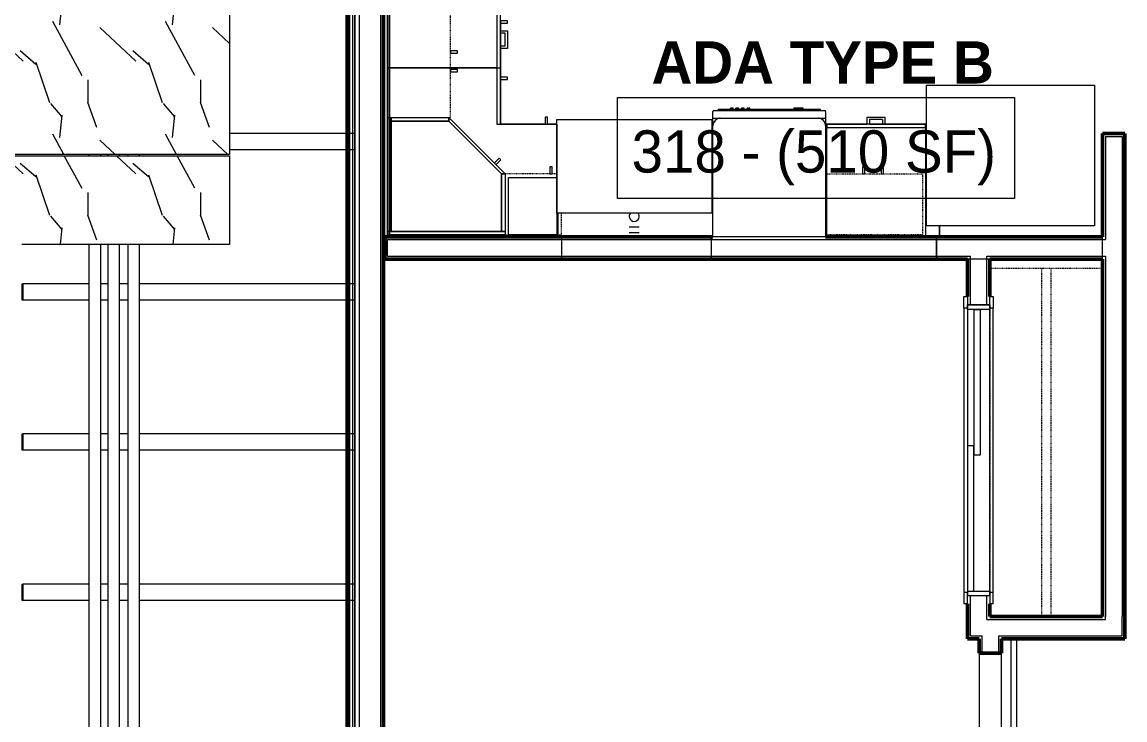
# Model space of a CAD drawing. Header units: inches. Extents: x -4218 to -1830, y 9767 to 12426.
# Drawn here: x -3479.5 to -3244.7, y 10548.6 to 10697.3 of the extents above; entities that cross this region are included whole.
import ezdxf

# ---------------------------------------------------------------- set-up
doc = ezdxf.new("R2010")
doc.units = ezdxf.units.IN
doc.header["$MEASUREMENT"] = 0
doc.linetypes.add('Dash', pattern=[0.25, 0.125, -0.125])
for name, color, linetype, lineweight in [('0-1', 7, 'Continuous', 5), ('0-2', 10, 'Continuous', 9), ('A-AREA-IDEN', 2, 'Continuous', 9), ('A-CLNG-2', 10, 'Continuous', 9), ('A-CLNG-PATT-1', 9, 'Continuous', 13), ('A-DETL-MBND', 5, 'Continuous', 9), ('A-DOOR-1', 10, 'Continuous', 9), ('A-DOOR-4', 7, 'Continuous', 50), ('A-DOOR-FRAM-1', 10, 'Continuous', 9), ('A-ROOF-1', 132, 'Continuous', 9), ('A-WALL-1', 7, 'Continuous', 50), ('A-WALL-2', 250, 'Continuous', 13), ('A-WALL-3', 10, 'Continuous', 9), ('A-WALL-4', 252, 'Continuous', 9), ('A-WALL-5', 253, 'Continuous', 9), ('A-WALL-6', 254, 'Continuous', 9), ('A-WALL-7', 113, 'Continuous', 9), ('I-WALL-1', 7, 'Continuous', 50), ('I-WALL-3', 252, 'Continuous', 9), ('P-PIPE-1', 10, 'Continuous', 9), ('P-SANR-FIXT-1', 10, 'Continuous', 9), ('P-SANR-FIXT-2', 252, 'Continuous', 9), ('Q-CASE', 31, 'Continuous', 9), ('Q-CASE-1', 253, 'Continuous', 9), ('Q-CASE-2', 252, 'Continuous', 9), ('Q-CASE-3', 10, 'Continuous', 9), ('Q-CASE-4', 252, 'Dash', 9), ('Q-CASE-5', 253, 'Dash', 9), ('Q-CASE-6', 254, 'Continuous', 9), ('Q-CASE-HDLN-1', 10, 'Dash', 9), ('Q-CASE-HDLN-2', 252, 'Dash', 9), ('Q-SPCQ-1', 10, 'Continuous', 9), ('S-BEAM', 12, 'Continuous', 9)]:
    doc.layers.add(name, color=color, linetype=linetype, lineweight=lineweight)
doc.styles.add('Century Gothic', font='ufonts.com_century-gothic.ttf', dxfattribs={"height": 9})
doc.styles.add('Century Gothic_B', font='GOTHICB.TTF', dxfattribs={"height": 9})

# ---------------------------------------------------------------- blocks, each defined once
blk = doc.blocks.new('SLIDING - FLUSH - 5-0 x 6-8-3203585-BACKGROUND - RCP - 3RD FLOOR')
at = {"layer": 'A-DOOR-1'}
for p, q in [((-32.75, 2.25), (-32.75, 3)), ((-30.25, 3), (-32.75, 3)), ((30.25, 3), (-30.25, 3)), ((-30.25, 3), (-30.25, 2.25)), ((30.25, 2.25), (30.25, 3)), ((30.25, 3), (32.75, 3)), ((32.75, 3), (32.75, 2.25)), ((-32.75, 2.25), (-30.25, 2.25)), ((1, 2.25), (-30, 2.25)), ((-30, 2.25), (-30, 0.88)), ((-30, 0.88), (1, 0.88)), ((30, 0.88), (-1, 0.88)), ((-1, 0.88), (-1, -0.5)), ((1, 2.25), (1, 0.88)), ((30, 0.88), (30, -0.5)), ((32.75, 2.25), (30.25, 2.25)), ((-1, -0.5), (30, -0.5)), ((-32.75, -3.25), (-32.75, -2.5)), ((-30.25, -2.5), (-32.75, -2.5)), ((-32.75, -3.25), (-30.25, -3.25)), ((-30.25, -2.5), (-30.25, -3.25)), ((-30.25, -3.25), (30.25, -3.25)), ((30.25, -2.5), (32.75, -2.5)), ((30.25, -3.25), (30.25, -2.5)), ((32.75, -3.25), (30.25, -3.25)), ((32.75, -2.5), (32.75, -3.25))]:
    blk.add_line(p, q, dxfattribs=at)
at = {"layer": 'A-DOOR-FRAM-1'}
for p, q in [((-30, 2.25), (-31, 2.25)), ((-31, -2.5), (-31, 2.25)), ((-30, 2.25), (-30, -2.5)), ((30, 2.25), (1, 2.25)), ((30, -2.5), (30, 2.25)), ((30, 2.25), (31, 2.25)), ((31, 2.25), (31, -2.5)), ((-31, -2.5), (-30, -2.5)), ((-30, -2.5), (30, -2.5)), ((31, -2.5), (30, -2.5))]:
    blk.add_line(p, q, dxfattribs=at)
blk = doc.blocks.new('Refrigerator_-_Side-by-Side_6047 - 36_ X 30_-1372843-BACKGROUND - RCP - 3RD FLOOR')
at = {"layer": 'Q-SPCQ-1'}
for p, q in [((-17.88, 15.58), (17.87, 15.58)), ((-17.88, -14.42), (-17.88, 15.58)), ((17.87, 15.58), (17.87, -14.42)), ((17.87, -14.42), (-17.88, -14.42))]:
    blk.add_line(p, q, dxfattribs=at)
blk = doc.blocks.new('Dishwasher_15404 - 34_ counter-547918-BACKGROUND - RCP - 3RD FLOOR')
at = {"layer": 'Q-SPCQ-1'}
for p, q in [((0, 24), (23.68, 24)), ((0, 0), (0, 24)), ((23.68, 24), (25.25, 24)), ((25.25, 24), (26.68, 24)), ((25.25, 24), (25.25, 22.43)), ((26.87, 23.8), (26.87, 0.2)), ((25.25, 22.43), (25.25, 1.57)), ((26.87, 22.91), (27.12, 22.91)), ((27.12, 21.39), (27.12, 22.91)), ((27.12, 20.19), (27.12, 21.39)), ((27.12, 20.28), (27.37, 20.28)), ((27.12, 3.81), (27.12, 20.19)), ((27.12, 19.69), (27.37, 19.69)), ((27.12, 19.1), (27.37, 19.1)), ((27.37, 19.69), (27.37, 20.28)), ((27.37, 18.51), (27.37, 19.1)), ((27.12, 18.51), (27.37, 18.51)), ((27.12, 17.92), (27.37, 17.92)), ((27.12, 17.33), (27.37, 17.33)), ((27.12, 16.74), (27.37, 16.74)), ((27.37, 17.33), (27.37, 17.92)), ((27.37, 16.15), (27.37, 16.74)), ((27.12, 16.15), (27.37, 16.15)), ((27.37, 6.79), (27.12, 6.79)), ((27.12, 4.82), (27.37, 4.82)), ((27.37, 5.81), (27.37, 6.79)), ((27.37, 4.82), (27.37, 5.81)), ((27.12, 2.61), (27.12, 3.81)), ((27.12, 1.09), (27.12, 2.61)), ((23.68, 0), (0, 0)), ((25.25, 1.57), (25.25, 0)), ((26.87, 1.09), (27.12, 1.09)), ((25.25, 0), (23.68, 0)), ((26.68, 0), (25.25, 0))]:
    blk.add_line(p, q, dxfattribs=at)
for centre, radius, start, end in [((23.68, 22.43), 1.57, 360, 90), ((23.68, 22.43), 1.57, 32.077, 42.3359), ((26.68, 23.8), 0.197, 360, 90), ((23.68, 22.43), 1.57, 17.8182, 27.5266), ((23.68, 22.43), 1.57, 360, 13.6425), ((23.68, 1.57), 1.57, 270, 360), ((23.68, 1.57), 1.57, 317.6641, 327.923), ((23.68, 1.57), 1.57, 332.4734, 342.1818), ((23.68, 1.57), 1.57, 346.3575, 360), ((26.68, 0.2), 0.197, 270, 360), ((26.68, 0.2), 0.197, 270, 345)]:
    blk.add_arc(centre, radius, start, end, dxfattribs=at)
blk = doc.blocks.new('BARN - FLUSH - 3-0 x 7-0 BARN DOOR-V65-BACKGROUND - RCP - 3RD FLOOR')
at = {"layer": 'A-DOOR-1'}
for p, q in [((-57, -4.32), (-60, -4.32)), ((-60, -4.32), (-60, -4.95)), ((-57, -5.82), (-57, -4.07)), ((-57, -4.07), (-21, -4.07)), ((-21, -4.07), (-21, -5.82)), ((21, -4.32), (-21, -4.32)), ((21, -4.95), (21, -4.32)), ((-60, -4.95), (-60, -5.57)), ((-60, -5.57), (-57, -5.57)), ((-21, -5.82), (-57, -5.82)), ((-21, -5.57), (21, -5.57)), ((21, -5.57), (21, -4.95))]:
    blk.add_line(p, q, dxfattribs=at)
at = {"layer": 'A-DOOR-4'}
for p, q in [((-56, -6), (-56, -5.82)), ((-54.5, -6), (-56, -6)), ((-54.5, -5.82), (-54.5, -6)), ((-23.5, -6), (-23.5, -5.82)), ((-22, -6), (-23.5, -6)), ((-22, -5.82), (-22, -6))]:
    blk.add_line(p, q, dxfattribs=at)
blk = doc.blocks.new('OD_CW_Closet - OD_CW_Closet-2508933-BACKGROUND - RCP - 3RD FLOOR')
at = {"layer": 'Q-CASE-HDLN-1'}
for p, q in [((0.74, 24), (0.74, 0)), ((0.74, 13), (74.9, 13)), ((0.74, 11), (74.9, 11)), ((0.74, 0), (6.74, 0)), ((9.24, 0), (69.74, 0)), ((72.24, 0), (74.9, 0))]:
    blk.add_line(p, q, dxfattribs=at)
at = {"layer": 'Q-CASE-HDLN-2'}
for p, q in [((74.9, 24), (0.74, 24)), ((74.9, 0), (74.9, 24))]:
    blk.add_line(p, q, dxfattribs=at)
blk = doc.blocks.new('Single Door 1 Drawer 211 - 211 Base Cabinet Single Door1 Drawer 12_-2706434-BACKGROUND - RCP - 3RD FLOOR')
at = {"layer": 'Q-CASE-3'}
for p, q in [((-11.26, -23.25), (-11.26, 0)), ((-11.26, 0), (0.74, 0)), ((0.74, 0), (0.74, -23.25)), ((-11.26, -23.25), (-11.26, -24)), ((0.74, -23.25), (-11.26, -23.25)), ((0.74, -24), (0.74, -23.25)), ((-11.26, -24), (0.74, -24)), ((-6.64, -24), (-7.14, -24)), ((-7.14, -25.5), (-7.14, -24)), ((-3.39, -25.5), (-7.14, -25.5)), ((-6.64, -25), (-6.64, -24)), ((-6.64, -25), (-3.89, -25)), ((-3.89, -25), (-3.89, -24)), ((-3.89, -24), (-3.39, -24)), ((-3.39, -24), (-3.39, -25.5)), ((-1.27, -24), (-1.76, -24)), ((-1.76, -24), (-1.76, -25.5)), ((-1.76, -25.5), (-1.27, -25.5)), ((-1.27, -25.5), (-1.27, -24))]:
    blk.add_line(p, q, dxfattribs=at)
blk = doc.blocks.new('Base Cabinet Corner 197 - Base Cabinet Corner 197-2565125-BACKGROUND - RCP - 3RD FLOOR')
at = {"layer": 'Q-CASE-3'}
for p, q in [((-23.26, 0), (12.74, 0)), ((-23.26, -36), (-23.26, 0)), ((12.74, 0), (12.74, -24)), ((0.74, -23.25), (0.74, -36)), ((12.74, -23.25), (0.74, -23.25)), ((0.74, -23.25), (0.74, -24)), ((0.74, -24), (0.74, -36)), ((12.74, -24), (0.74, -24)), ((10.73, -24), (10.24, -24)), ((10.24, -24), (10.24, -25.5)), ((10.24, -25.5), (10.73, -25.5)), ((10.73, -25.5), (10.73, -24)), ((2.23, -33.51), (0.73, -33.51)), ((0.73, -33.51), (0.73, -34)), ((0.73, -34), (2.23, -34)), ((2.23, -34), (2.23, -33.51)), ((0.74, -36), (-23.26, -36))]:
    blk.add_line(p, q, dxfattribs=at)
blk = doc.blocks.new('Base Cabinet 3 Drawer 230 - Base Cabinet 3 Drawer 230 21_-2554957-BACKGROUND - RCP - 3RD FLOOR')
at = {"layer": 'Q-CASE-3'}
for p, q in [((-9.76, -23.25), (-9.76, 0)), ((-9.76, 0), (11.24, 0)), ((11.24, 0), (11.24, -23.25)), ((-9.76, -23.25), (-9.76, -24)), ((11.24, -23.25), (-9.76, -23.25)), ((11.24, -24), (11.24, -23.25)), ((-9.76, -24), (11.24, -24)), ((-0.64, -24), (-1.14, -24)), ((-1.14, -25.5), (-1.14, -24)), ((2.61, -25.5), (-1.14, -25.5)), ((-0.64, -25), (-0.64, -24)), ((-0.64, -25), (2.11, -25)), ((2.11, -25), (2.11, -24)), ((2.11, -24), (2.61, -24)), ((2.61, -24), (2.61, -25.5))]:
    blk.add_line(p, q, dxfattribs=at)
blk = doc.blocks.new('308 - 308 x 24_-V98-BACKGROUND - RCP - 3RD FLOOR')
at = {"layer": 'Q-CASE'}
for p, q in [((0, -25.19), (-12, -13.19)), ((-12, -13.19), (-11.25, -13.19)), ((-11.25, -13.19), (0, -24.44)), ((0, -24.44), (0, -25.19))]:
    blk.add_line(p, q, dxfattribs=at)
at = {"layer": 'Q-CASE-1'}
for p, q in [((-12, -0.19), (10.32, -0.19)), ((10.37, -0.19), (12.62, -0.19)), ((12.62, -0.94), (13, -0.94)), ((13, -0.94), (12.62, -0.94)), ((13, -0.19), (13, -0.94)), ((13, -0.94), (13, -25.19)), ((13, -25.19), (12.62, -25.19))]:
    blk.add_line(p, q, dxfattribs=at)
at = {"layer": 'Q-CASE-2'}
for p, q in [((-12, -0.94), (-12, -0.19)), ((-12, -3.31), (-12, -0.94)), ((-12, -0.94), (-11.25, -0.94)), ((12.62, -0.94), (-12, -0.94)), ((-11.25, -3.2), (-11.25, -0.94)), ((-11.25, -0.94), (12.25, -0.94)), ((-11.25, -0.94), (-11.25, -3.2)), ((12.25, -0.94), (12.25, -24.44)), ((12.25, -25.19), (12.25, -0.94)), ((12.25, -0.94), (12.62, -0.94)), ((-12, -13.19), (-12, -3.33)), ((-11.25, -13.19), (-11.25, -3.27)), ((-11.25, -3.27), (-11.25, -13.19)), ((-11.25, -13.19), (-12, -13.19)), ((0, -24.44), (-11.25, -13.19)), ((-10.05, -15.14), (-11.11, -16.2)), ((-11.11, -16.2), (-10.76, -16.55)), ((-10.76, -16.55), (-9.7, -15.49)), ((12.25, -24.44), (0, -24.44)), ((0, -25.19), (0, -24.44)), ((0, -24.44), (12.25, -24.44)), ((12.25, -25.19), (0, -25.19)), ((12.25, -24.44), (12.25, -25.19)), ((12.62, -25.19), (12.25, -25.19))]:
    blk.add_line(p, q, dxfattribs=at)
at = {"layer": 'Q-CASE-6'}
blk.add_line((12.62, -0.19), (13, -0.19), dxfattribs=at)
blk = doc.blocks.new('300 Series Wall Hung Cabinet_301 - 12_ x 24_-2732593-BACKGROUND - RCP - 3RD FLOOR')
at = {"layer": 'Q-CASE-1'}
blk.add_line((-5.25, -0.19), (5.25, -0.19), dxfattribs=at)
at = {"layer": 'Q-CASE-2'}
for p, q in [((-5.25, -4.87), (-5.25, -0.19)), ((5.25, -0.19), (5.25, -3.41)), ((5.25, -3.44), (5.25, -12.44)), ((5.25, -12.44), (-5, -12.44)), ((-3.51, -13.19), (-4, -13.19)), ((-4, -13.19), (-4, -14.69)), ((-3.51, -14.69), (-3.51, -13.19)), ((-4, -14.69), (-3.51, -14.69))]:
    blk.add_line(p, q, dxfattribs=at)
at = {"layer": 'Q-CASE-4'}
for p, q in [((-6, -0.19), (-6, -4.87)), ((6, -3.31), (6, -0.19)), ((6, -13.19), (6, -3.33)), ((-5, -13.19), (6, -13.19))]:
    blk.add_line(p, q, dxfattribs=at)
at = {"layer": 'Q-CASE-5'}
blk.add_line((6, -0.19), (-6, -0.19), dxfattribs=at)
blk = doc.blocks.new('kitchen_faucet_14143 - kitchen_faucet_14143-V99-BACKGROUND - RCP - 3RD FLOOR')
at = {"layer": 'P-SANR-FIXT-2'}
for p, q in [((2.26, -1.08), (2.26, 1.08)), ((2.34, 1.08), (2.34, -1.08)), ((3.44, 0.77), (3.44, 1.08)), ((3.44, -1.08), (3.44, 0.77))]:
    blk.add_line(p, q, dxfattribs=at)
for start, end in [(0, 130.3805), (285.1305, 360), (229.6195, 285)]:
    blk.add_arc((0, 0), 1.08, start, end, dxfattribs=at)
blk = doc.blocks.new('Stainless Steel Farmhous Kitchen Sink - Stainless Steel Farmhous Kitchen Sink-2443921-BACKGROUND - RCP - 3RD FLOOR')
at = {"layer": 'P-SANR-FIXT-1'}
for p, q in [((-33, -22.2), (-33, -2.25)), ((-33, -2.25), (0, -2.25)), ((0, -2.25), (0, -22.2)), ((0, -22.2), (-33, -22.2))]:
    blk.add_line(p, q, dxfattribs=at)
blk = doc.blocks.new('300 Series Wall Hung Cabinet_302 - 24_ X 24_-V73-BACKGROUND - RCP - 3RD FLOOR')
at = {"layer": 'Q-CASE-2'}
for p, q in [((-1.76, -13.19), (-2.25, -13.19)), ((-2.25, -13.19), (-2.25, -14.69)), ((-1.76, -14.69), (-1.76, -13.19)), ((2.24, -13.19), (1.75, -13.19)), ((1.75, -13.19), (1.75, -14.69)), ((2.24, -14.69), (2.24, -13.19)), ((-2.25, -14.69), (-1.76, -14.69)), ((1.75, -14.69), (2.24, -14.69))]:
    blk.add_line(p, q, dxfattribs=at)
at = {"layer": 'Q-CASE-4'}
for p, q in [((-12, -0.19), (-12, -13.19)), ((12, -13.19), (12, -0.19)), ((-12, -13.19), (12, -13.19))]:
    blk.add_line(p, q, dxfattribs=at)
at = {"layer": 'Q-CASE-5'}
blk.add_line((12, -0.19), (-12, -0.19), dxfattribs=at)
blk = doc.blocks.new('300 Series Wall Hung Cabinet_302 - 21_ X 24_-2838688-BACKGROUND - RCP - 3RD FLOOR')
at = {"layer": 'Q-CASE-2'}
for p, q in [((-1.76, 14.69), (-2.25, 14.69)), ((-2.25, 14.69), (-2.25, 13.19)), ((-1.76, 13.19), (-1.76, 14.69)), ((2.24, 14.69), (1.75, 14.69)), ((1.75, 14.69), (1.75, 13.19)), ((2.24, 13.19), (2.24, 14.69)), ((-2.25, 13.19), (-1.76, 13.19)), ((1.75, 13.19), (2.24, 13.19))]:
    blk.add_line(p, q, dxfattribs=at)
at = {"layer": 'Q-CASE-4'}
for p, q in [((-10.1, 13.19), (10.5, 13.19)), ((10.5, 13.19), (10.5, 0.23))]:
    blk.add_line(p, q, dxfattribs=at)
at = {"layer": 'Q-CASE-5'}
blk.add_line((10.5, 0.19), (-10.1, 0.19), dxfattribs=at)
blk = doc.blocks.new('CTR - 1st Phase - Unit Layouts_rvt-1-BACKGROUND - RCP - 3RD FLOOR')
at = {"layer": 'A-WALL-1'}
for p, q in [((-3249.45, 10651.54), (-3249.45, 10673.55)), ((-3249.45, 10673.55), (-3248.82, 10673.55)), ((-3248.82, 10673.55), (-3245.32, 10673.55)), ((-3245.32, 10673.55), (-3244.7, 10673.55)), ((-3244.7, 10673.55), (-3244.7, 10570.64)), ((-3402.3, 10650.92), (-3402.3, 10651.54)), ((-3402.3, 10651.54), (-3332.42, 10651.54)), ((-3402.3, 10647.42), (-3402.3, 10650.92)), ((-3308.42, 10651.54), (-3249.45, 10651.54)), ((-3402.3, 10646.79), (-3402.3, 10647.42)), ((-3278.22, 10646.79), (-3402.3, 10646.79)), ((-3278.22, 10638.8), (-3278.22, 10646.79)), ((-3273.47, 10646.79), (-3273.47, 10638.8)), ((-3249.45, 10646.79), (-3273.47, 10646.79)), ((-3249.45, 10570.64), (-3249.45, 10646.79)), ((-3278.22, 10565.89), (-3278.22, 10573.3)), ((-3273.47, 10573.3), (-3273.47, 10570.64)), ((-3273.47, 10570.64), (-3249.45, 10570.64)), ((-3244.7, 10570.64), (-3244.7, 10566.52)), ((-3244.7, 10566.52), (-3244.7, 10565.89)), ((-3277.6, 10565.89), (-3278.22, 10565.89)), ((-3275.7, 10565.89), (-3277.6, 10565.89)), ((-3275.7, 10562.79), (-3275.7, 10565.89)), ((-3270.95, 10565.89), (-3270.95, 10562.79)), ((-3244.7, 10565.89), (-3270.95, 10565.89)), ((-3270.95, 10562.79), (-3275.7, 10562.79))]:
    blk.add_line(p, q, dxfattribs=at)
at = {"layer": 'A-WALL-2'}
for p, q in [((-3248.82, 10672.93), (-3245.32, 10672.93)), ((-3248.82, 10672.93), (-3248.82, 10650.92)), ((-3245.32, 10672.93), (-3245.32, 10570.64)), ((-3401.67, 10647.42), (-3401.67, 10650.92)), ((-3401.67, 10650.92), (-3249.45, 10650.92)), ((-3249.45, 10650.92), (-3248.82, 10650.92)), ((-3401.67, 10647.42), (-3277.6, 10647.42)), ((-3277.6, 10646.79), (-3277.6, 10647.42)), ((-3277.6, 10637.05), (-3277.6, 10646.79)), ((-3274.1, 10646.79), (-3274.1, 10647.42)), ((-3274.1, 10647.42), (-3249.45, 10647.42)), ((-3274.1, 10637.05), (-3274.1, 10646.79)), ((-3249.45, 10647.42), (-3248.82, 10647.42)), ((-3248.82, 10647.42), (-3248.82, 10570.64)), ((-3277.6, 10566.52), (-3277.6, 10575.05)), ((-3274.1, 10570.02), (-3274.1, 10575.05)), ((-3274.1, 10570.02), (-3273.47, 10570.02)), ((-3273.47, 10570.02), (-3248.82, 10570.02)), ((-3248.82, 10570.02), (-3248.82, 10570.64)), ((-3245.32, 10570.02), (-3245.32, 10570.64)), ((-3245.32, 10566.52), (-3245.32, 10570.02)), ((-3277.6, 10566.52), (-3275.07, 10566.52)), ((-3275.07, 10565.89), (-3275.07, 10566.52)), ((-3271.57, 10565.89), (-3271.57, 10566.52)), ((-3271.57, 10566.52), (-3245.32, 10566.52)), ((-3275.07, 10562.79), (-3275.07, 10565.89)), ((-3271.57, 10562.79), (-3271.57, 10565.89))]:
    blk.add_line(p, q, dxfattribs=at)
at = {"layer": 'A-WALL-3'}
for p, q in [((-3275.7, 10562.79), (-3275.7, 10527.29)), ((-3270.95, 10526.79), (-3270.95, 10562.79))]:
    blk.add_line(p, q, dxfattribs=at)
at = {"layer": 'A-WALL-4'}
for p, q in [((-3401.67, 10805.8), (-3401.67, 10651.92)), ((-3401.3, 10651.92), (-3401.3, 10805.8)), ((-3402.3, 10646.79), (-3402.3, 10651.54)), ((-3402.3, 10651.54), (-3401.67, 10651.54)), ((-3364.67, 10651.54), (-3364.67, 10646.79)), ((-3364.67, 10651.54), (-3364.67, 10646.79)), ((-3332.82, 10651.54), (-3332.82, 10646.79)), ((-3332.82, 10651.54), (-3332.82, 10646.79)), ((-3284.82, 10651.54), (-3284.82, 10646.82)), ((-3284.82, 10646.82), (-3284.82, 10651.54)), ((-3284.2, 10651.54), (-3249.45, 10651.54)), ((-3364.67, 10646.79), (-3402.3, 10646.79)), ((-3332.82, 10646.79), (-3364.67, 10646.79)), ((-3284.82, 10646.79), (-3332.82, 10646.79)), ((-3278.22, 10646.79), (-3284.82, 10646.79)), ((-3249.45, 10646.79), (-3273.47, 10646.79)), ((-3270.95, 10562.79), (-3275.7, 10562.79))]:
    blk.add_line(p, q, dxfattribs=at)
at = {"layer": 'A-WALL-5'}
for p, q in [((-3401.67, 10651.92), (-3401.67, 10700.92)), ((-3401.3, 10700.92), (-3401.3, 10651.92)), ((-3249.45, 10646.79), (-3249.45, 10651.54)), ((-3273.47, 10646.79), (-3278.22, 10646.79)), ((-3273.47, 10637.05), (-3278.22, 10637.05)), ((-3273.47, 10575.05), (-3278.22, 10575.05))]:
    blk.add_line(p, q, dxfattribs=at)
at = {"layer": 'A-WALL-6'}
for p, q in [((-3401.64, 10651.54), (-3364.67, 10651.54)), ((-3364.67, 10651.54), (-3332.82, 10651.54)), ((-3332.82, 10651.54), (-3332.42, 10651.54)), ((-3308.42, 10651.54), (-3284.82, 10651.54)), ((-3284.82, 10651.54), (-3284.2, 10651.54))]:
    blk.add_line(p, q, dxfattribs=at)
at = {"layer": 'A-WALL-7'}
for p, q in [((-3401.67, 10805.8), (-3401.67, 10651.54)), ((-3401.67, 10651.54), (-3401.67, 10805.8)), ((-3377.67, 10697.04), (-3377.67, 10697.53)), ((-3377.67, 10695.42), (-3377.67, 10697.04)), ((-3377.67, 10697.04), (-3377.67, 10695.42)), ((-3377.67, 10694.92), (-3377.67, 10695.42)), ((-3377.67, 10692.17), (-3377.67, 10694.92)), ((-3377.67, 10694.92), (-3377.67, 10692.17)), ((-3377.67, 10691.67), (-3377.67, 10692.17)), ((-3377.67, 10685.53), (-3377.67, 10691.67)), ((-3377.67, 10691.67), (-3377.67, 10685.53)), ((-3377.67, 10685.04), (-3377.67, 10685.53)), ((-3377.67, 10675.54), (-3377.67, 10685.04)), ((-3377.67, 10685.04), (-3377.67, 10675.54)), ((-3368.16, 10675.54), (-3377.67, 10675.54)), ((-3377.67, 10675.54), (-3368.16, 10675.54)), ((-3365.67, 10675.54), (-3367.67, 10675.54)), ((-3367.67, 10675.54), (-3365.67, 10675.54)), ((-3332.42, 10675.54), (-3332.67, 10675.54)), ((-3332.67, 10675.54), (-3332.42, 10675.54)), ((-3299.55, 10675.54), (-3308.42, 10675.54)), ((-3308.42, 10675.54), (-3299.55, 10675.54)), ((-3299.05, 10675.54), (-3299.55, 10675.54)), ((-3296.3, 10675.54), (-3299.05, 10675.54)), ((-3299.05, 10675.54), (-3296.3, 10675.54)), ((-3295.8, 10675.54), (-3296.3, 10675.54)), ((-3286.92, 10675.54), (-3295.8, 10675.54)), ((-3295.8, 10675.54), (-3286.92, 10675.54)), ((-3284.2, 10651.54), (-3284.2, 10653.85)), ((-3284.2, 10653.85), (-3284.2, 10651.54)), ((-3401.67, 10651.54), (-3332.42, 10651.54)), ((-3332.42, 10651.54), (-3401.67, 10651.54)), ((-3308.42, 10651.54), (-3284.2, 10651.54)), ((-3284.2, 10651.54), (-3308.42, 10651.54))]:
    blk.add_line(p, q, dxfattribs=at)
at = {"layer": '0-2'}
for name, p, rotation in [('300 Series Wall Hung Cabinet_302 - 24_ X 24_-V73-BACKGROUND - RCP - 3RD FLOOR', (-3401.49, 10688.92), 89.99999999996126), ('Single Door 1 Drawer 211 - 211 Base Cabinet Single Door1 Drawer 12_-2706434-BACKGROUND - RCP - 3RD FLOOR', (-3401.67, 10698.8), 89.99999999991587), ('Base Cabinet Corner 197 - Base Cabinet Corner 197-2565125-BACKGROUND - RCP - 3RD FLOOR', (-3401.67, 10674.8), 89.99999999991523), ('Dishwasher_15404 - 34_ counter-547918-BACKGROUND - RCP - 3RD FLOOR', (-3308.42, 10651.54), 90.00000000003523), ('308 - 308 x 24_-V98-BACKGROUND - RCP - 3RD FLOOR', (-3388.67, 10651.73), 180), ('Stainless Steel Farmhous Kitchen Sink - Stainless Steel Farmhous Kitchen Sink-2443921-BACKGROUND - RCP - 3RD FLOOR', (-3365.67, 10654.35), 180), ('Base Cabinet 3 Drawer 230 - Base Cabinet 3 Drawer 230 21_-2554957-BACKGROUND - RCP - 3RD FLOOR', (-3296.94, 10651.54), 180), ('300 Series Wall Hung Cabinet_301 - 12_ x 24_-2732593-BACKGROUND - RCP - 3RD FLOOR', (-3370.67, 10651.73), 180), ('kitchen_faucet_14143 - kitchen_faucet_14143-V99-BACKGROUND - RCP - 3RD FLOOR', (-3349.17, 10655.9), 269.9999999999512), ('OD_CW_Closet - OD_CW_Closet-2508933-BACKGROUND - RCP - 3RD FLOOR', (-3273.45, 10645.54), 269.9999999999512), ('SLIDING - FLUSH - 5-0 x 6-8-3203585-BACKGROUND - RCP - 3RD FLOOR', (-3275.97, 10606.05), 89.99999999999191), ('BARN - FLUSH - 3-0 x 7-0 BARN DOOR-V65-BACKGROUND - RCP - 3RD FLOOR', (-3273.32, 10544.79), 89.99999999996912)]:
    blk.add_blockref(name, p, dxfattribs=dict(at, rotation=rotation))
for name, p in [('Refrigerator_-_Side-by-Side_6047 - 36_ X 30_-1372843-BACKGROUND - RCP - 3RD FLOOR', (-3269.05, 10668.28)), ('300 Series Wall Hung Cabinet_302 - 21_ X 24_-2838688-BACKGROUND - RCP - 3RD FLOOR', (-3298.32, 10651.73))]:
    blk.add_blockref(name, p, dxfattribs=at)
blk = doc.blocks.new('CTR - 1st Phase - Common Walls_rvt-1-BACKGROUND - RCP - 3RD FLOOR')
at = {"layer": 'A-CLNG-PATT-1'}
h = blk.add_hatch(dxfattribs=at)
h.set_pattern_fill('FP_1', color=256, style=0, pattern_type=2)
h.set_pattern_definition([(108.435, (6.24, 0), (-23.9995167, 47.999875), [9.107, -66.787]), (139.399, (3.36, 8.64), (-144.0005735, 119.9994401), [4.425, -216.844]), (136.848, (24, 11.52), (-360.00235884, 335.99803914), [10.527, -515.834]), (109.983, (16.32, 18.72), (-71.99926767, 192.0004429), [5.618, -275.295]), (90, (14.4, 0), (-24, 24), [4.8, -19.2]), (118.443, (14.4, 4.8), (168.000806133, -311.999948405), [13.101, -641.971]), (84.289, (8.16, 16.32), (-24.00143285, -215.9997167), [4.824, -236.373]), (129.806, (8.64, 21.12), (96.0006462, -119.9991583), [3.749, -183.697])])
h.paths.add_polyline_path([(-3497.55, 10649.86), (-3435.32, 10649.86), (-3435.32, 10668.81), (-3497.3, 10668.81), (-3497.3, 10666.89), (-3498.93, 10666.89), (-3498.93, 10649.86), (-3498.05, 10649.86)], flags=0)
h.paths.add_polyline_path([(-3497.55, 10669.06), (-3435.32, 10669.06), (-3435.32, 10707.21), (-3498.93, 10707.21), (-3498.93, 10706.89), (-3497.3, 10706.89), (-3497.3, 10704.89), (-3498.93, 10704.89), (-3498.93, 10669.06)], flags=0)
h.paths.add_polyline_path([(-3478.3, 10707.46), (-3435.32, 10707.46), (-3435.32, 10726.41), (-3478.3, 10726.41), (-3478.3, 10722.54)], flags=0)
at = {"layer": 'A-CLNG-2'}
for p, q in [((-3435.32, 10707.21), (-3435.32, 10669.06)), ((-3435.32, 10669.06), (-3497.55, 10669.06)), ((-3497.3, 10668.81), (-3435.32, 10668.81)), ((-3435.32, 10668.81), (-3435.32, 10649.86)), ((-3435.32, 10649.86), (-3479.55, 10649.86))]:
    blk.add_line(p, q, dxfattribs=at)
at = {"layer": 'A-WALL-2'}
for p, q in [((-3409.8, 10843.41), (-3409.8, 10450.91)), ((-3409.17, 10843.41), (-3409.17, 10451.54)), ((-3408.67, 10843.41), (-3408.67, 10452.04)), ((-3403.17, 10843.41), (-3403.17, 10457.54))]:
    blk.add_line(p, q, dxfattribs=at)
at = {"layer": 'I-WALL-1'}
for p, q in [((-3410.3, 10450.41), (-3410.3, 10843.41)), ((-3402.55, 10843.41), (-3402.55, 10458.16))]:
    blk.add_line(p, q, dxfattribs=at)
at = {"layer": 'I-WALL-3'}
blk.add_line((-3410.3, 10450.41), (-3410.3, 10842.51), dxfattribs=at)
at = {"layer": 'P-PIPE-1'}
for p, q in [((-3465.19, 10668.81), (-3465.19, 10669.06)), ((-3462.81, 10669.06), (-3462.81, 10668.81)), ((-3461.19, 10668.81), (-3461.19, 10669.06)), ((-3458.81, 10669.06), (-3458.81, 10668.81)), ((-3456.94, 10668.81), (-3456.94, 10669.06)), ((-3454.57, 10669.06), (-3454.57, 10668.81)), ((-3465.19, 10411.12), (-3465.19, 10649.86)), ((-3462.81, 10649.86), (-3462.81, 10411.12)), ((-3461.19, 10411.12), (-3461.19, 10649.86)), ((-3458.81, 10649.86), (-3458.81, 10411.12)), ((-3456.94, 10411.12), (-3456.94, 10649.86)), ((-3454.57, 10649.86), (-3454.57, 10411.12))]:
    blk.add_line(p, q, dxfattribs=at)
blk = doc.blocks.new('Dimension Lumber - LVL - 3_5X5_5-V146-BACKGROUND - RCP - 3RD FLOOR')
at = {"layer": 'A-DETL-MBND'}
for p, q in [((-3498.93, 10673.54), (-3499.17, 10673.54)), ((-3410.3, 10673.54), (-3435.32, 10673.54)), ((-3408.67, 10673.54), (-3410.3, 10673.54)), ((-3498.93, 10670.04), (-3499.17, 10670.04)), ((-3410.3, 10670.04), (-3435.32, 10670.04)), ((-3408.67, 10670.04), (-3410.3, 10670.04))]:
    blk.add_line(p, q, dxfattribs=at)
blk = doc.blocks.new('Dimension Lumber - LVL - 3_5X5_5-V147-BACKGROUND - RCP - 3RD FLOOR')
at = {"layer": 'A-DETL-MBND'}
for p, q in [((-3479.46, 10638.04), (-3479.46, 10641.54)), ((-3479.46, 10641.54), (-3479.34, 10641.54)), ((-3479.34, 10641.54), (-3479.34, 10638.04)), ((-3465.19, 10641.54), (-3479.34, 10641.54)), ((-3461.19, 10641.54), (-3462.82, 10641.54)), ((-3456.94, 10641.54), (-3458.82, 10641.54)), ((-3410.3, 10641.54), (-3454.58, 10641.54)), ((-3408.67, 10641.54), (-3410.3, 10641.54)), ((-3479.34, 10638.04), (-3479.46, 10638.04)), ((-3465.19, 10638.04), (-3479.34, 10638.04)), ((-3461.19, 10638.04), (-3462.82, 10638.04)), ((-3456.94, 10638.04), (-3458.82, 10638.04)), ((-3410.3, 10638.04), (-3454.58, 10638.04)), ((-3408.67, 10638.04), (-3410.3, 10638.04))]:
    blk.add_line(p, q, dxfattribs=at)
blk = doc.blocks.new('Dimension Lumber - LVL - 3_5X5_5-V148-BACKGROUND - RCP - 3RD FLOOR')
at = {"layer": 'A-DETL-MBND'}
for p, q in [((-3479.46, 10606.04), (-3479.46, 10609.54)), ((-3479.46, 10609.54), (-3479.34, 10609.54)), ((-3479.34, 10609.54), (-3479.34, 10606.04)), ((-3465.19, 10609.54), (-3479.34, 10609.54)), ((-3461.19, 10609.54), (-3462.82, 10609.54)), ((-3456.94, 10609.54), (-3458.82, 10609.54)), ((-3410.3, 10609.54), (-3454.58, 10609.54)), ((-3408.67, 10609.54), (-3410.3, 10609.54)), ((-3479.34, 10606.04), (-3479.46, 10606.04)), ((-3465.19, 10606.04), (-3479.34, 10606.04)), ((-3461.19, 10606.04), (-3462.82, 10606.04)), ((-3456.94, 10606.04), (-3458.82, 10606.04)), ((-3410.3, 10606.04), (-3454.58, 10606.04)), ((-3408.67, 10606.04), (-3410.3, 10606.04))]:
    blk.add_line(p, q, dxfattribs=at)
blk = doc.blocks.new('Dimension Lumber - LVL - 3_5X5_5-V149-BACKGROUND - RCP - 3RD FLOOR')
at = {"layer": 'A-DETL-MBND'}
for p, q in [((-3479.46, 10574.04), (-3479.46, 10577.54)), ((-3479.46, 10577.54), (-3479.34, 10577.54)), ((-3479.34, 10577.54), (-3479.34, 10574.04)), ((-3465.19, 10577.54), (-3479.34, 10577.54)), ((-3461.19, 10577.54), (-3462.82, 10577.54)), ((-3456.94, 10577.54), (-3458.82, 10577.54)), ((-3410.3, 10577.54), (-3454.58, 10577.54)), ((-3408.67, 10577.54), (-3410.3, 10577.54)), ((-3479.34, 10574.04), (-3479.46, 10574.04)), ((-3465.19, 10574.04), (-3479.34, 10574.04)), ((-3461.19, 10574.04), (-3462.82, 10574.04)), ((-3456.94, 10574.04), (-3458.82, 10574.04)), ((-3410.3, 10574.04), (-3454.58, 10574.04)), ((-3408.67, 10574.04), (-3410.3, 10574.04))]:
    blk.add_line(p, q, dxfattribs=at)

msp = doc.modelspace()

# ---------------------------------------------------------------- linework, layer by layer
at = {"layer": 'A-AREA-IDEN', "flags": 128}
msp.add_lwpolyline([(-3352.74, 10681.21), (-3268.24, 10681.21), (-3268.24, 10659.71), (-3352.74, 10659.71)], close=True, dxfattribs=at)
at = {"layer": 'A-ROOF-1'}
for p, q in [((-3408.67, 10450.91), (-3408.67, 10842.51)), ((-3407.67, 10373.44), (-3407.67, 10842.51))]:
    msp.add_line(p, q, dxfattribs=at)

# ---------------------------------------------------------------- block references
at = {"layer": '0-1'}
for name in ['CTR - 1st Phase - Unit Layouts_rvt-1-BACKGROUND - RCP - 3RD FLOOR', 'CTR - 1st Phase - Common Walls_rvt-1-BACKGROUND - RCP - 3RD FLOOR']:
    msp.add_blockref(name, (0, 0), dxfattribs=at)
at = {"layer": 'S-BEAM'}
for name in ['Dimension Lumber - LVL - 3_5X5_5-V146-BACKGROUND - RCP - 3RD FLOOR', 'Dimension Lumber - LVL - 3_5X5_5-V147-BACKGROUND - RCP - 3RD FLOOR', 'Dimension Lumber - LVL - 3_5X5_5-V148-BACKGROUND - RCP - 3RD FLOOR', 'Dimension Lumber - LVL - 3_5X5_5-V149-BACKGROUND - RCP - 3RD FLOOR']:
    msp.add_blockref(name, (0, 0), dxfattribs=at)

# ---------------------------------------------------------------- texts
at = {"layer": 'A-AREA-IDEN', "char_height": 9, "attachment_point": 1}
for s, insert, width, style in [('ADA TYPE B', (-3345.49, 10693.18), 84.537, 'Century Gothic_B'), ('318 - (510 SF)', (-3349.74, 10674.21), 94.839, 'Century Gothic')]:
    msp.add_mtext(s, dxfattribs=dict(at, insert=insert, width=width, style=style))

doc.saveas('drawing.dxf')
